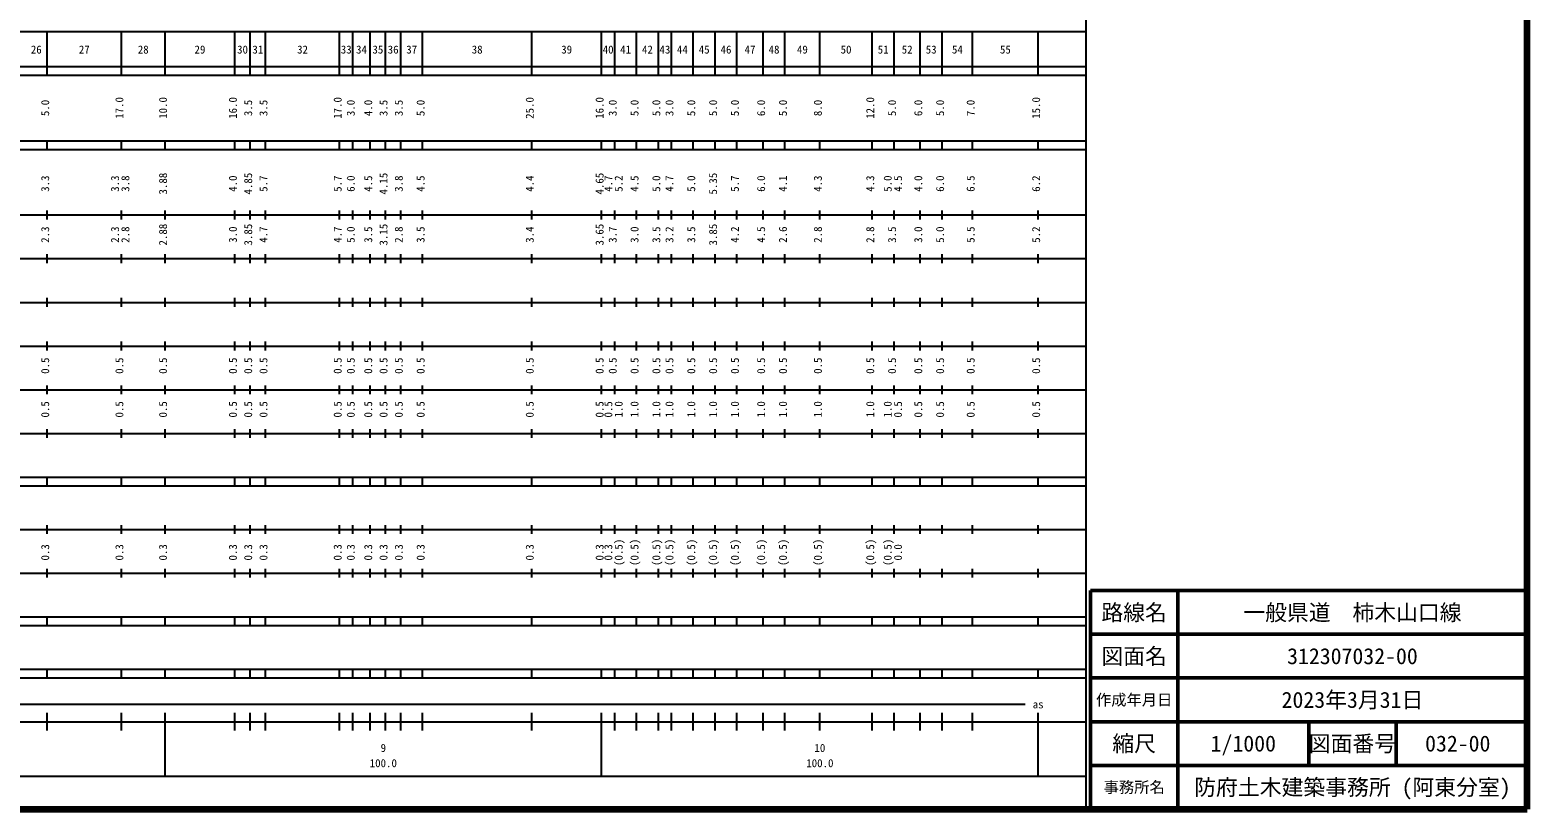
# Model space of a CAD drawing. Units: millimetres on the paper, enlarged 1000 times. Extents: x 40000 to 680000, y 20000 to 380000.
# Drawn here: x 337051 to 680000, y 20000 to 198357 of the extents above; entities that cross this region are included whole.
import ezdxf
from ezdxf.enums import TextEntityAlignment as Align

# ---------------------------------------------------------------- set-up
doc = ezdxf.new("R2010")
doc.units = ezdxf.units.MM
doc.header["$LTSCALE"] = 1000
for name, color, linetype, lineweight in [('M-TTL', 2, 'Continuous', 140), ('M-TTL-BAND', 7, 'Continuous', 25), ('M-TTL-FRAM', 2, 'Continuous', 50), ('M-TTL-LINE', 7, 'Continuous', 50)]:
    doc.layers.add(name, color=color, linetype=linetype, lineweight=lineweight)
doc.layers.add('M-TTL-TXT', color=7, linetype='Continuous')
doc.styles.add('ＭＳ ゴシック', font='')
doc.styles.get('ＭＳ ゴシック').set_extended_font_data('MS Gothic')

msp = doc.modelspace()

# ---------------------------------------------------------------- linework, layer by layer
at = {"layer": 'M-TTL'}
for p, q in [((680000, 20000), (680000, 380000)), ((40000, 20000), (680000, 20000))]:
    msp.add_line(p, q, dxfattribs=at)
at = {"layer": 'M-TTL-BAND'}
for p, q in [((579000, 20000), (579000, 370000)), ((68000, 198000), (579000, 198000)), ((341000, 188000), (341000, 198000)), ((358000, 188000), (358000, 198000)), ((368000, 188000), (368000, 198000)), ((384000, 188000), (384000, 198000)), ((387500, 188000), (387500, 198000)), ((391000, 188000), (391000, 198000)), ((408000, 188000), (408000, 198000)), ((411000, 188000), (411000, 198000)), ((415000, 188000), (415000, 198000)), ((418500, 188000), (418500, 198000)), ((422000, 188000), (422000, 198000)), ((427000, 188000), (427000, 198000)), ((452000, 188000), (452000, 198000)), ((468000, 188000), (468000, 198000)), ((471000, 188000), (471000, 198000)), ((476000, 188000), (476000, 198000)), ((481000, 188000), (481000, 198000)), ((484000, 188000), (484000, 198000)), ((489000, 188000), (489000, 198000)), ((494000, 188000), (494000, 198000)), ((499000, 188000), (499000, 198000)), ((505000, 188000), (505000, 198000)), ((510000, 188000), (510000, 198000)), ((518000, 188000), (518000, 198000)), ((530000, 188000), (530000, 198000)), ((535000, 188000), (535000, 198000)), ((541000, 188000), (541000, 198000)), ((546000, 188000), (546000, 198000)), ((553000, 188000), (553000, 198000)), ((568000, 188000), (568000, 198000)), ((40000, 190000), (579000, 190000)), ((40000, 188000), (579000, 188000)), ((40000, 173000), (579000, 173000)), ((341000, 171000), (341000, 173000)), ((358000, 171000), (358000, 173000)), ((368000, 171000), (368000, 173000)), ((384000, 171000), (384000, 173000)), ((387500, 171000), (387500, 173000)), ((391000, 171000), (391000, 173000)), ((408000, 171000), (408000, 173000)), ((411000, 171000), (411000, 173000)), ((415000, 171000), (415000, 173000)), ((418500, 171000), (418500, 173000)), ((422000, 171000), (422000, 173000)), ((427000, 171000), (427000, 173000)), ((452000, 171000), (452000, 173000)), ((468000, 171000), (468000, 173000)), ((471000, 171000), (471000, 173000)), ((476000, 171000), (476000, 173000)), ((481000, 171000), (481000, 173000)), ((484000, 171000), (484000, 173000)), ((489000, 171000), (489000, 173000)), ((494000, 171000), (494000, 173000)), ((499000, 171000), (499000, 173000)), ((505000, 171000), (505000, 173000)), ((510000, 171000), (510000, 173000)), ((518000, 171000), (518000, 173000)), ((530000, 171000), (530000, 173000)), ((535000, 171000), (535000, 173000)), ((541000, 171000), (541000, 173000)), ((546000, 171000), (546000, 173000)), ((553000, 171000), (553000, 173000)), ((568000, 171000), (568000, 173000)), ((40000, 171000), (579000, 171000)), ((40000, 156000), (579000, 156000)), ((341000, 155000), (341000, 157000)), ((358000, 155000), (358000, 157000)), ((368000, 155000), (368000, 157000)), ((384000, 155000), (384000, 157000)), ((387500, 155000), (387500, 157000)), ((391000, 155000), (391000, 157000)), ((408000, 155000), (408000, 157000)), ((411000, 155000), (411000, 157000)), ((415000, 155000), (415000, 157000)), ((418500, 155000), (418500, 157000)), ((422000, 155000), (422000, 157000)), ((427000, 155000), (427000, 157000)), ((452000, 155000), (452000, 157000)), ((468000, 155000), (468000, 157000)), ((471000, 155000), (471000, 157000)), ((476000, 155000), (476000, 157000)), ((481000, 155000), (481000, 157000)), ((484000, 155000), (484000, 157000)), ((489000, 155000), (489000, 157000)), ((494000, 155000), (494000, 157000)), ((499000, 155000), (499000, 157000)), ((505000, 155000), (505000, 157000)), ((510000, 155000), (510000, 157000)), ((518000, 155000), (518000, 157000)), ((530000, 155000), (530000, 157000)), ((535000, 155000), (535000, 157000)), ((541000, 155000), (541000, 157000)), ((546000, 155000), (546000, 157000)), ((553000, 155000), (553000, 157000)), ((568000, 155000), (568000, 157000)), ((46000, 146000), (579000, 146000)), ((341000, 145000), (341000, 147000)), ((358000, 145000), (358000, 147000)), ((368000, 145000), (368000, 147000)), ((384000, 145000), (384000, 147000)), ((387500, 145000), (387500, 147000)), ((391000, 145000), (391000, 147000)), ((408000, 145000), (408000, 147000)), ((411000, 145000), (411000, 147000)), ((415000, 145000), (415000, 147000)), ((418500, 145000), (418500, 147000)), ((422000, 145000), (422000, 147000)), ((427000, 145000), (427000, 147000)), ((452000, 145000), (452000, 147000)), ((468000, 145000), (468000, 147000)), ((471000, 145000), (471000, 147000)), ((476000, 145000), (476000, 147000)), ((481000, 145000), (481000, 147000)), ((484000, 145000), (484000, 147000)), ((489000, 145000), (489000, 147000)), ((494000, 145000), (494000, 147000)), ((499000, 145000), (499000, 147000)), ((505000, 145000), (505000, 147000)), ((510000, 145000), (510000, 147000)), ((518000, 145000), (518000, 147000)), ((530000, 145000), (530000, 147000)), ((535000, 145000), (535000, 147000)), ((541000, 145000), (541000, 147000)), ((546000, 145000), (546000, 147000)), ((553000, 145000), (553000, 147000)), ((568000, 145000), (568000, 147000)), ((52000, 136000), (579000, 136000)), ((341000, 135000), (341000, 137000)), ((358000, 135000), (358000, 137000)), ((368000, 135000), (368000, 137000)), ((384000, 135000), (384000, 137000)), ((387500, 135000), (387500, 137000)), ((391000, 135000), (391000, 137000)), ((408000, 135000), (408000, 137000)), ((411000, 135000), (411000, 137000)), ((415000, 135000), (415000, 137000)), ((418500, 135000), (418500, 137000)), ((422000, 135000), (422000, 137000)), ((427000, 135000), (427000, 137000)), ((452000, 135000), (452000, 137000)), ((468000, 135000), (468000, 137000)), ((471000, 135000), (471000, 137000)), ((476000, 135000), (476000, 137000)), ((481000, 135000), (481000, 137000)), ((484000, 135000), (484000, 137000)), ((489000, 135000), (489000, 137000)), ((494000, 135000), (494000, 137000)), ((499000, 135000), (499000, 137000)), ((505000, 135000), (505000, 137000)), ((510000, 135000), (510000, 137000)), ((518000, 135000), (518000, 137000)), ((530000, 135000), (530000, 137000)), ((535000, 135000), (535000, 137000)), ((541000, 135000), (541000, 137000)), ((546000, 135000), (546000, 137000)), ((553000, 135000), (553000, 137000)), ((568000, 135000), (568000, 137000)), ((341000, 125000), (341000, 127000)), ((358000, 125000), (358000, 127000)), ((368000, 125000), (368000, 127000)), ((384000, 125000), (384000, 127000)), ((387500, 125000), (387500, 127000)), ((391000, 125000), (391000, 127000)), ((408000, 125000), (408000, 127000)), ((411000, 125000), (411000, 127000)), ((415000, 125000), (415000, 127000)), ((418500, 125000), (418500, 127000)), ((422000, 125000), (422000, 127000)), ((427000, 125000), (427000, 127000)), ((452000, 125000), (452000, 127000)), ((468000, 125000), (468000, 127000)), ((471000, 125000), (471000, 127000)), ((476000, 125000), (476000, 127000)), ((481000, 125000), (481000, 127000)), ((484000, 125000), (484000, 127000)), ((489000, 125000), (489000, 127000)), ((494000, 125000), (494000, 127000)), ((499000, 125000), (499000, 127000)), ((505000, 125000), (505000, 127000)), ((510000, 125000), (510000, 127000)), ((518000, 125000), (518000, 127000)), ((530000, 125000), (530000, 127000)), ((535000, 125000), (535000, 127000)), ((541000, 125000), (541000, 127000)), ((546000, 125000), (546000, 127000)), ((553000, 125000), (553000, 127000)), ((568000, 125000), (568000, 127000)), ((46000, 126000), (579000, 126000)), ((341000, 115000), (341000, 117000)), ((358000, 115000), (358000, 117000)), ((368000, 115000), (368000, 117000)), ((384000, 115000), (384000, 117000)), ((387500, 115000), (387500, 117000)), ((391000, 115000), (391000, 117000)), ((408000, 115000), (408000, 117000)), ((411000, 115000), (411000, 117000)), ((415000, 115000), (415000, 117000)), ((418500, 115000), (418500, 117000)), ((422000, 115000), (422000, 117000)), ((427000, 115000), (427000, 117000)), ((452000, 115000), (452000, 117000)), ((468000, 115000), (468000, 117000)), ((471000, 115000), (471000, 117000)), ((476000, 115000), (476000, 117000)), ((481000, 115000), (481000, 117000)), ((484000, 115000), (484000, 117000)), ((489000, 115000), (489000, 117000)), ((494000, 115000), (494000, 117000)), ((499000, 115000), (499000, 117000)), ((505000, 115000), (505000, 117000)), ((510000, 115000), (510000, 117000)), ((518000, 115000), (518000, 117000)), ((530000, 115000), (530000, 117000)), ((535000, 115000), (535000, 117000)), ((541000, 115000), (541000, 117000)), ((546000, 115000), (546000, 117000)), ((553000, 115000), (553000, 117000)), ((568000, 115000), (568000, 117000)), ((52000, 116000), (579000, 116000)), ((341000, 105000), (341000, 107000)), ((358000, 105000), (358000, 107000)), ((368000, 105000), (368000, 107000)), ((384000, 105000), (384000, 107000)), ((387500, 105000), (387500, 107000)), ((391000, 105000), (391000, 107000)), ((408000, 105000), (408000, 107000)), ((411000, 105000), (411000, 107000)), ((415000, 105000), (415000, 107000)), ((418500, 105000), (418500, 107000)), ((422000, 105000), (422000, 107000)), ((427000, 105000), (427000, 107000)), ((452000, 105000), (452000, 107000)), ((468000, 105000), (468000, 107000)), ((471000, 105000), (471000, 107000)), ((476000, 105000), (476000, 107000)), ((481000, 105000), (481000, 107000)), ((484000, 105000), (484000, 107000)), ((489000, 105000), (489000, 107000)), ((494000, 105000), (494000, 107000)), ((499000, 105000), (499000, 107000)), ((505000, 105000), (505000, 107000)), ((510000, 105000), (510000, 107000)), ((518000, 105000), (518000, 107000)), ((530000, 105000), (530000, 107000)), ((535000, 105000), (535000, 107000)), ((541000, 105000), (541000, 107000)), ((546000, 105000), (546000, 107000)), ((553000, 105000), (553000, 107000)), ((568000, 105000), (568000, 107000)), ((46000, 106000), (579000, 106000)), ((40000, 96000), (579000, 96000)), ((40000, 94000), (579000, 94000)), ((341000, 94000), (341000, 96000)), ((358000, 94000), (358000, 96000)), ((368000, 94000), (368000, 96000)), ((384000, 94000), (384000, 96000)), ((387500, 94000), (387500, 96000)), ((391000, 94000), (391000, 96000)), ((408000, 94000), (408000, 96000)), ((411000, 94000), (411000, 96000)), ((415000, 94000), (415000, 96000)), ((418500, 94000), (418500, 96000)), ((422000, 94000), (422000, 96000)), ((427000, 94000), (427000, 96000)), ((452000, 94000), (452000, 96000)), ((468000, 94000), (468000, 96000)), ((471000, 94000), (471000, 96000)), ((476000, 94000), (476000, 96000)), ((481000, 94000), (481000, 96000)), ((484000, 94000), (484000, 96000)), ((489000, 94000), (489000, 96000)), ((494000, 94000), (494000, 96000)), ((499000, 94000), (499000, 96000)), ((505000, 94000), (505000, 96000)), ((510000, 94000), (510000, 96000)), ((518000, 94000), (518000, 96000)), ((530000, 94000), (530000, 96000)), ((535000, 94000), (535000, 96000)), ((541000, 94000), (541000, 96000)), ((546000, 94000), (546000, 96000)), ((553000, 94000), (553000, 96000)), ((568000, 94000), (568000, 96000)), ((49000, 84000), (579000, 84000)), ((341000, 83000), (341000, 85000)), ((358000, 83000), (358000, 85000)), ((368000, 83000), (368000, 85000)), ((384000, 83000), (384000, 85000)), ((387500, 83000), (387500, 85000)), ((391000, 83000), (391000, 85000)), ((408000, 83000), (408000, 85000)), ((411000, 83000), (411000, 85000)), ((415000, 83000), (415000, 85000)), ((418500, 83000), (418500, 85000)), ((422000, 83000), (422000, 85000)), ((427000, 83000), (427000, 85000)), ((452000, 83000), (452000, 85000)), ((468000, 83000), (468000, 85000)), ((471000, 83000), (471000, 85000)), ((476000, 83000), (476000, 85000)), ((481000, 83000), (481000, 85000)), ((484000, 83000), (484000, 85000)), ((489000, 83000), (489000, 85000)), ((494000, 83000), (494000, 85000)), ((499000, 83000), (499000, 85000)), ((505000, 83000), (505000, 85000)), ((510000, 83000), (510000, 85000)), ((518000, 83000), (518000, 85000)), ((530000, 83000), (530000, 85000)), ((535000, 83000), (535000, 85000)), ((541000, 83000), (541000, 85000)), ((546000, 83000), (546000, 85000)), ((553000, 83000), (553000, 85000)), ((568000, 83000), (568000, 85000)), ((40000, 74000), (579000, 74000)), ((341000, 73000), (341000, 75000)), ((358000, 73000), (358000, 75000)), ((368000, 73000), (368000, 75000)), ((384000, 73000), (384000, 75000)), ((387500, 73000), (387500, 75000)), ((391000, 73000), (391000, 75000)), ((408000, 73000), (408000, 75000)), ((411000, 73000), (411000, 75000)), ((415000, 73000), (415000, 75000)), ((418500, 73000), (418500, 75000)), ((422000, 73000), (422000, 75000)), ((427000, 73000), (427000, 75000)), ((452000, 73000), (452000, 75000)), ((468000, 73000), (468000, 75000)), ((471000, 73000), (471000, 75000)), ((476000, 73000), (476000, 75000)), ((481000, 73000), (481000, 75000)), ((484000, 73000), (484000, 75000)), ((489000, 73000), (489000, 75000)), ((494000, 73000), (494000, 75000)), ((499000, 73000), (499000, 75000)), ((505000, 73000), (505000, 75000)), ((510000, 73000), (510000, 75000)), ((518000, 73000), (518000, 75000)), ((530000, 73000), (530000, 75000)), ((535000, 73000), (535000, 75000)), ((541000, 73000), (541000, 75000)), ((546000, 73000), (546000, 75000)), ((553000, 73000), (553000, 75000)), ((568000, 73000), (568000, 75000)), ((40000, 64000), (579000, 64000)), ((40000, 62000), (579000, 62000)), ((341000, 62000), (341000, 64000)), ((358000, 62000), (358000, 64000)), ((368000, 62000), (368000, 64000)), ((384000, 62000), (384000, 64000)), ((387500, 62000), (387500, 64000)), ((391000, 62000), (391000, 64000)), ((408000, 62000), (408000, 64000)), ((411000, 62000), (411000, 64000)), ((415000, 62000), (415000, 64000)), ((418500, 62000), (418500, 64000)), ((422000, 62000), (422000, 64000)), ((427000, 62000), (427000, 64000)), ((452000, 62000), (452000, 64000)), ((468000, 62000), (468000, 64000)), ((471000, 62000), (471000, 64000)), ((476000, 62000), (476000, 64000)), ((481000, 62000), (481000, 64000)), ((484000, 62000), (484000, 64000)), ((489000, 62000), (489000, 64000)), ((494000, 62000), (494000, 64000)), ((499000, 62000), (499000, 64000)), ((505000, 62000), (505000, 64000)), ((510000, 62000), (510000, 64000)), ((518000, 62000), (518000, 64000)), ((530000, 62000), (530000, 64000)), ((535000, 62000), (535000, 64000)), ((541000, 62000), (541000, 64000)), ((546000, 62000), (546000, 64000)), ((553000, 62000), (553000, 64000)), ((568000, 62000), (568000, 64000)), ((40000, 52000), (579000, 52000)), ((341000, 50000), (341000, 52000)), ((358000, 50000), (358000, 52000)), ((368000, 50000), (368000, 52000)), ((384000, 50000), (384000, 52000)), ((387500, 50000), (387500, 52000)), ((391000, 50000), (391000, 52000)), ((408000, 50000), (408000, 52000)), ((411000, 50000), (411000, 52000)), ((415000, 50000), (415000, 52000)), ((418500, 50000), (418500, 52000)), ((422000, 50000), (422000, 52000)), ((427000, 50000), (427000, 52000)), ((452000, 50000), (452000, 52000)), ((468000, 50000), (468000, 52000)), ((471000, 50000), (471000, 52000)), ((476000, 50000), (476000, 52000)), ((481000, 50000), (481000, 52000)), ((484000, 50000), (484000, 52000)), ((489000, 50000), (489000, 52000)), ((494000, 50000), (494000, 52000)), ((499000, 50000), (499000, 52000)), ((505000, 50000), (505000, 52000)), ((510000, 50000), (510000, 52000)), ((518000, 50000), (518000, 52000)), ((530000, 50000), (530000, 52000)), ((535000, 50000), (535000, 52000)), ((541000, 50000), (541000, 52000)), ((546000, 50000), (546000, 52000)), ((553000, 50000), (553000, 52000)), ((568000, 50000), (568000, 52000)), ((40000, 50000), (579000, 50000)), ((71000, 44000), (565000, 44000)), ((341000, 38000), (341000, 42000)), ((358000, 38000), (358000, 42000)), ((368000, 27500), (368000, 42000)), ((384000, 38000), (384000, 42000)), ((387500, 38000), (387500, 42000)), ((391000, 38000), (391000, 42000)), ((408000, 38000), (408000, 42000)), ((411000, 38000), (411000, 42000)), ((415000, 38000), (415000, 42000)), ((418500, 38000), (418500, 42000)), ((422000, 38000), (422000, 42000)), ((427000, 38000), (427000, 42000)), ((452000, 38000), (452000, 42000)), ((468000, 27500), (468000, 42000)), ((471000, 38000), (471000, 42000)), ((476000, 38000), (476000, 42000)), ((481000, 38000), (481000, 42000)), ((484000, 38000), (484000, 42000)), ((489000, 38000), (489000, 42000)), ((494000, 38000), (494000, 42000)), ((499000, 38000), (499000, 42000)), ((505000, 38000), (505000, 42000)), ((510000, 38000), (510000, 42000)), ((518000, 38000), (518000, 42000)), ((530000, 38000), (530000, 42000)), ((535000, 38000), (535000, 42000)), ((541000, 38000), (541000, 42000)), ((546000, 38000), (546000, 42000)), ((553000, 38000), (553000, 42000)), ((568000, 27500), (568000, 42000)), ((40000, 40000), (579000, 40000)), ((68000, 27500), (579000, 27500))]:
    msp.add_line(p, q, dxfattribs=at)
at = {"layer": 'M-TTL-FRAM'}
for p, q in [((680000, 70000), (580000, 70000)), ((580000, 70000), (580000, 20000))]:
    msp.add_line(p, q, dxfattribs=at)
at = {"layer": 'M-TTL-LINE'}
for p, q in [((600000, 70000), (600000, 20000)), ((680000, 60000), (580000, 60000)), ((680000, 50000), (580000, 50000)), ((680000, 40000), (580000, 40000)), ((630000, 40000), (630000, 30000)), ((650000, 40000), (650000, 30000)), ((680000, 30000), (580000, 30000))]:
    msp.add_line(p, q, dxfattribs=at)

# ---------------------------------------------------------------- texts
at = {"layer": 'M-TTL-BAND', "style": 'ＭＳ ゴシック'}
for s, p in [('26', (338500, 192405)), ('27', (349500, 192405)), ('28', (363000, 192405)), ('29', (376000, 192405)), ('30', (385750, 192405)), ('31', (389250, 192405)), ('32', (399500, 192405)), ('33', (409500, 192405)), ('34', (413000, 192405)), ('35', (416750, 192405)), ('36', (420250, 192405)), ('37', (424500, 192405)), ('38', (439500, 192405)), ('39', (460000, 192405)), ('40', (469500, 192405)), ('41', (473500, 192405)), ('42', (478500, 192405)), ('43', (482500, 192405)), ('44', (486500, 192405)), ('45', (491500, 192405)), ('46', (496500, 192405)), ('47', (502000, 192405)), ('48', (507500, 192405)), ('49', (514000, 192405)), ('50', (524000, 192405)), ('51', (532500, 192405)), ('52', (538000, 192405)), ('53', (543500, 192405)), ('54', (549500, 192405)), ('55', (560500, 192405)), ('as', (568000, 42500)), ('9', (418000, 32523)), ('10', (518000, 32523)), ('100.0', (418000, 29033)), ('100.0', (518000, 29033))]:
    msp.add_text(s, height=1833, dxfattribs=at).set_placement(p, align=Align.BOTTOM_CENTER)
for s, p in [('5.0', (342000, 180500)), ('17.0', (359000, 180500)), ('10.0', (369000, 180500)), ('16.0', (385000, 180500)), ('3.5', (388500, 180500)), ('3.5', (392000, 180500)), ('17.0', (409000, 180500)), ('3.0', (412000, 180500)), ('4.0', (416000, 180500)), ('3.5', (419500, 180500)), ('3.5', (423000, 180500)), ('5.0', (428000, 180500)), ('25.0', (453000, 180500)), ('16.0', (469000, 180500)), ('3.0', (472000, 180500)), ('5.0', (477000, 180500)), ('5.0', (482000, 180500)), ('3.0', (485000, 180500)), ('5.0', (490000, 180500)), ('5.0', (495000, 180500)), ('5.0', (500000, 180500)), ('6.0', (506000, 180500)), ('5.0', (511000, 180500)), ('8.0', (519000, 180500)), ('12.0', (531000, 180500)), ('5.0', (536000, 180500)), ('6.0', (542000, 180500)), ('5.0', (547000, 180500)), ('7.0', (554000, 180500)), ('15.0', (569000, 180500)), ('3.3', (342000, 163174)), ('3.3', (358000, 163174)), ('3.8', (360370, 163174)), ('3.88', (369000, 163174)), ('4.0', (385000, 163174)), ('4.85', (388500, 163174)), ('5.7', (392000, 163174)), ('5.7', (409000, 163174)), ('6.0', (412000, 163174)), ('4.5', (416000, 163174)), ('4.15', (419500, 163174)), ('3.8', (423000, 163174)), ('4.5', (428000, 163174)), ('4.4', (453000, 163174)), ('4.65', (469000, 163174)), ('4.7', (471000, 163174)), ('5.2', (473370, 163174)), ('4.5', (477000, 163174)), ('5.0', (482000, 163174)), ('4.7', (485000, 163174)), ('5.0', (490000, 163174)), ('5.35', (495000, 163174)), ('5.7', (500000, 163174)), ('6.0', (506000, 163174)), ('4.1', (511000, 163174)), ('4.3', (519000, 163174)), ('4.3', (531000, 163174)), ('5.0', (535000, 163174)), ('4.5', (537370, 163174)), ('4.0', (542000, 163174)), ('6.0', (547000, 163174)), ('6.5', (554000, 163174)), ('6.2', (569000, 163174)), ('2.3', (342000, 151500)), ('2.3', (358000, 151500)), ('2.8', (360370, 151500)), ('2.88', (369000, 151500)), ('3.0', (385000, 151500)), ('3.85', (388500, 151500)), ('4.7', (392000, 151500)), ('4.7', (409000, 151500)), ('5.0', (412000, 151500)), ('3.5', (416000, 151500)), ('3.15', (419500, 151500)), ('2.8', (423000, 151500)), ('3.5', (428000, 151500)), ('3.4', (453000, 151500)), ('3.65', (469000, 151500)), ('3.7', (472000, 151500)), ('3.0', (477000, 151500)), ('3.5', (482000, 151500)), ('3.2', (485000, 151500)), ('3.5', (490000, 151500)), ('3.85', (495000, 151500)), ('4.2', (500000, 151500)), ('4.5', (506000, 151500)), ('2.6', (511000, 151500)), ('2.8', (519000, 151500)), ('2.8', (531000, 151500)), ('3.5', (536000, 151500)), ('3.0', (542000, 151500)), ('5.0', (547000, 151500)), ('5.5', (554000, 151500)), ('5.2', (569000, 151500)), ('0.5', (342000, 121500)), ('0.5', (359000, 121500)), ('0.5', (369000, 121500)), ('0.5', (385000, 121500)), ('0.5', (388500, 121500)), ('0.5', (392000, 121500)), ('0.5', (409000, 121500)), ('0.5', (412000, 121500)), ('0.5', (416000, 121500)), ('0.5', (419500, 121500)), ('0.5', (423000, 121500)), ('0.5', (428000, 121500)), ('0.5', (453000, 121500)), ('0.5', (469000, 121500)), ('0.5', (472000, 121500)), ('0.5', (477000, 121500)), ('0.5', (482000, 121500)), ('0.5', (485000, 121500)), ('0.5', (490000, 121500)), ('0.5', (495000, 121500)), ('0.5', (500000, 121500)), ('0.5', (506000, 121500)), ('0.5', (511000, 121500)), ('0.5', (519000, 121500)), ('0.5', (531000, 121500)), ('0.5', (536000, 121500)), ('0.5', (542000, 121500)), ('0.5', (547000, 121500)), ('0.5', (554000, 121500)), ('0.5', (569000, 121500)), ('0.5', (342000, 111500)), ('0.5', (359000, 111500)), ('0.5', (369000, 111500)), ('0.5', (385000, 111500)), ('0.5', (388500, 111500)), ('0.5', (392000, 111500)), ('0.5', (409000, 111500)), ('0.5', (412000, 111500)), ('0.5', (416000, 111500)), ('0.5', (419500, 111500)), ('0.5', (423000, 111500)), ('0.5', (428000, 111500)), ('0.5', (453000, 111500)), ('0.5', (469000, 111500)), ('0.5', (471000, 111500)), ('1.0', (473370, 111500)), ('1.0', (477000, 111500)), ('1.0', (482000, 111500)), ('1.0', (485000, 111500)), ('1.0', (490000, 111500)), ('1.0', (495000, 111500)), ('1.0', (500000, 111500)), ('1.0', (506000, 111500)), ('1.0', (511000, 111500)), ('1.0', (519000, 111500)), ('1.0', (531000, 111500)), ('1.0', (535000, 111500)), ('0.5', (537370, 111500)), ('0.5', (542000, 111500)), ('0.5', (547000, 111500)), ('0.5', (554000, 111500)), ('0.5', (569000, 111500)), ('0.3', (342000, 78764)), ('0.3', (359000, 78764)), ('0.3', (369000, 78764)), ('0.3', (385000, 78764)), ('0.3', (388500, 78764)), ('0.3', (392000, 78764)), ('0.3', (409000, 78764)), ('0.3', (412000, 78764)), ('0.3', (416000, 78764)), ('0.3', (419500, 78764)), ('0.3', (423000, 78764)), ('0.3', (428000, 78764)), ('0.3', (453000, 78764)), ('0.3', (469000, 78764)), ('0.3', (471000, 78764)), ('(0.5)', (473370, 78764)), ('(0.5)', (477000, 78764)), ('(0.5)', (482000, 78764)), ('(0.5)', (485000, 78764)), ('(0.5)', (490000, 78764)), ('(0.5)', (495000, 78764)), ('(0.5)', (500000, 78764)), ('(0.5)', (506000, 78764)), ('(0.5)', (511000, 78764)), ('(0.5)', (519000, 78764)), ('(0.5)', (531000, 78764)), ('(0.5)', (535000, 78764)), ('0.0', (537370, 78764))]:
    msp.add_text(s, height=1833, rotation=90, dxfattribs=at).set_placement(p, align=Align.BOTTOM_CENTER)
at = {"layer": 'M-TTL-TXT', "style": 'ＭＳ ゴシック'}
for s, height, p in [('路線名', 3666, (590000, 65000)), ('路線名', 3666, (590000, 65000)), ('一般県道\u3000柿木山口線', 3666, (640000, 65000)), ('図面名', 3666, (590000, 55000)), ('図面名', 3666, (590000, 55000)), ('312307032-00', 3666, (640000, 55000)), ('作成年月日', 2566, (590000, 45000)), ('作成年月日', 2566, (590000, 45000)), ('2023年3月31日', 3666, (640000, 45000)), ('縮尺', 3666, (590000, 35000)), ('縮尺', 3666, (590000, 35000)), ('1/1000', 3666, (615000, 35000)), ('図面番号', 3666, (640000, 35000)), ('図面番号', 3666, (640000, 35000)), ('032-00', 3666, (664125, 35000)), ('事務所名', 2566, (590000, 25000)), ('事務所名', 2566, (590000, 25000)), ('防府土木建築事務所 (阿東分室)', 3666, (640000, 25000))]:
    msp.add_text(s, height=height, dxfattribs=at).set_placement(p, align=Align.MIDDLE_CENTER)

doc.saveas('drawing.dxf')
